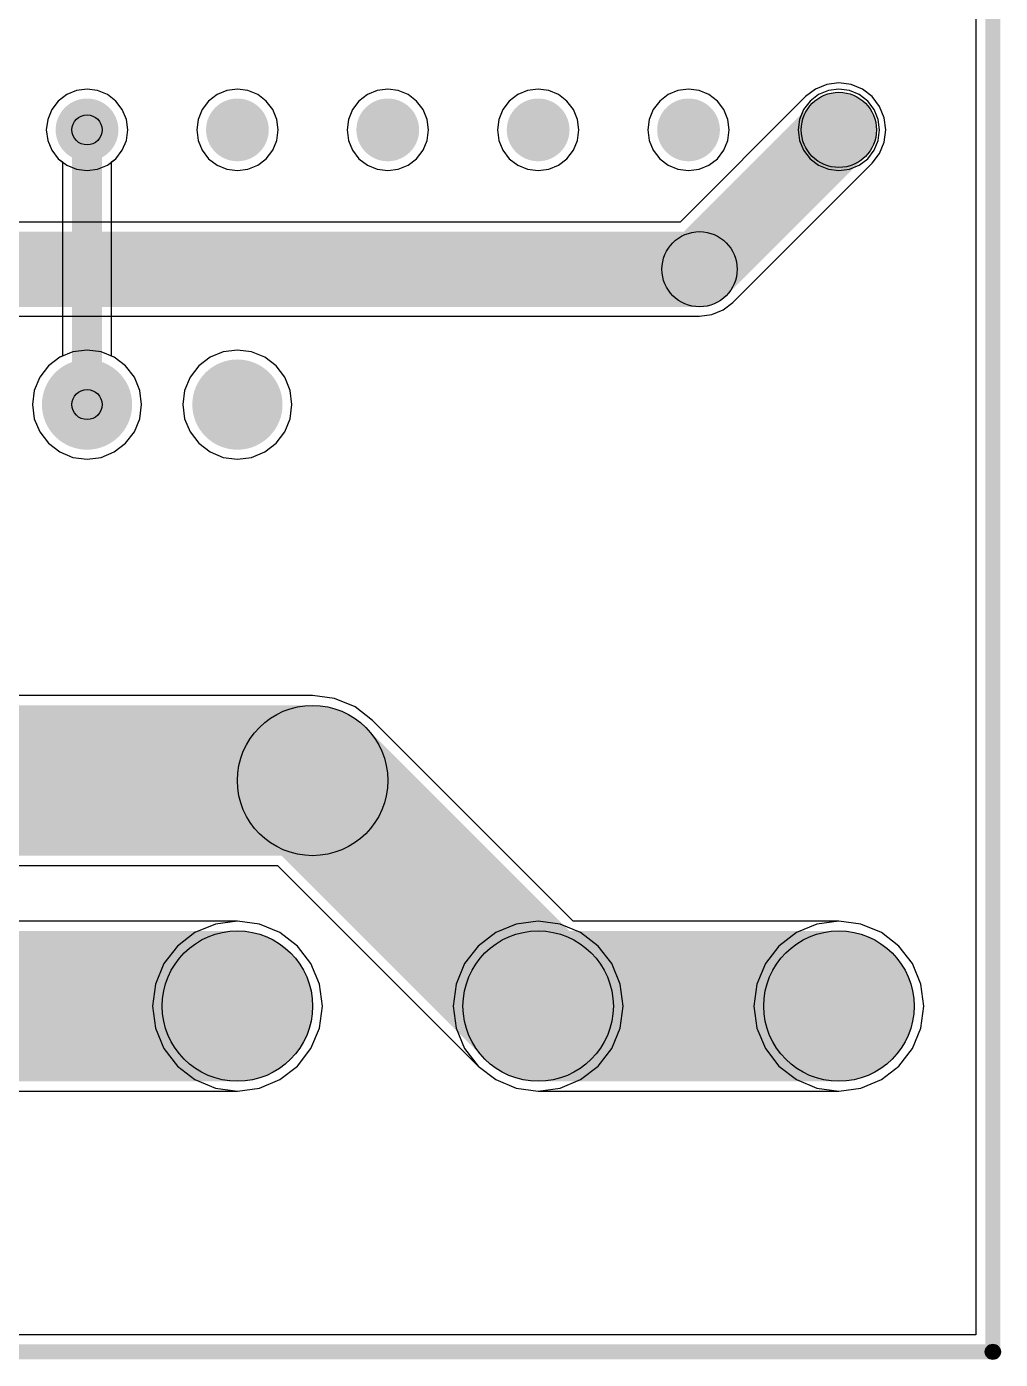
# Model space of a CAD drawing. Header units: millimetres. Extents: x -4.1 to 28.1, y -16.1 to 77.1.
# Drawn here: x 11.68 to 28.13, y -16.13 to 6.38 of the extents above; entities that cross this region are included whole.
import ezdxf

# ---------------------------------------------------------------- set-up
doc = ezdxf.new("R2010")
doc.units = ezdxf.units.MM
for name, color, linetype in [('BottomLayer', 5, 'Continuous'), ('KeepOutLayer', 6, 'Continuous'), ('PadHoleLayer', 156, 'Continuous'), ('TopLayer', 1, 'Continuous')]:
    doc.layers.add(name, color=color, linetype=linetype)

# ---------------------------------------------------------------- blocks, each defined once
blk = doc.blocks.new('T______________KF2EDGR_5_08__4P__1')
at = {"layer": 'BottomLayer'}
blk.add_hatch(color=5, dxfattribs=at).paths.add_polyline_path([(-1.27, 1.27), (1.27, 1.27), (1.27, -1.27), (-1.27, -1.27)])
h = blk.add_hatch(color=5, dxfattribs=at)
edge = h.paths.add_edge_path()
edge.add_arc((5.08, 0), 1.27, 0, 360)
h = blk.add_hatch(color=5, dxfattribs=at)
edge = h.paths.add_edge_path()
edge.add_arc((10.16, 0), 1.27, 0, 360)
h = blk.add_hatch(color=5, dxfattribs=at)
edge = h.paths.add_edge_path()
edge.add_arc((15.24, 0), 1.27, 0, 360)
at = {"layer": 'PadHoleLayer'}
h = blk.add_hatch(color=156, dxfattribs=at)
edge = h.paths.add_edge_path()
edge.add_arc((0, 0), 0.762, 0, 360)
h = blk.add_hatch(color=156, dxfattribs=at)
edge = h.paths.add_edge_path()
edge.add_arc((5.08, 0), 0.762, 0, 360)
h = blk.add_hatch(color=156, dxfattribs=at)
edge = h.paths.add_edge_path()
edge.add_arc((10.16, 0), 0.762, 0, 360)
h = blk.add_hatch(color=156, dxfattribs=at)
edge = h.paths.add_edge_path()
edge.add_arc((15.24, 0), 0.762, 0, 360)
at = {"layer": 'TopLayer'}
blk.add_hatch(color=1, dxfattribs=at).paths.add_polyline_path([(-1.27, 1.27), (1.27, 1.27), (1.27, -1.27), (-1.27, -1.27)])
h = blk.add_hatch(color=1, dxfattribs=at)
edge = h.paths.add_edge_path()
edge.add_arc((5.08, 0), 1.27, 0, 360)
h = blk.add_hatch(color=1, dxfattribs=at)
edge = h.paths.add_edge_path()
edge.add_arc((10.16, 0), 1.27, 0, 360)
h = blk.add_hatch(color=1, dxfattribs=at)
edge = h.paths.add_edge_path()
edge.add_arc((15.24, 0), 1.27, 0, 360)
blk = doc.blocks.new('DIP_18_5')
at = {"layer": 'BottomLayer'}
blk.add_hatch(color=5, dxfattribs=at).paths.add_polyline_path([(-4.78, 10.69), (-3.72, 10.69), (-3.72, 9.63), (-4.78, 9.63)])
h = blk.add_hatch(color=5, dxfattribs=at)
edge = h.paths.add_edge_path()
edge.add_arc((4.25, 10.16), 0.53, 0, 360)
h = blk.add_hatch(color=5, dxfattribs=at)
edge = h.paths.add_edge_path()
edge.add_arc((-4.25, 7.62), 0.53, 0, 360)
h = blk.add_hatch(color=5, dxfattribs=at)
edge = h.paths.add_edge_path()
edge.add_arc((4.25, 7.62), 0.53, 0, 360)
h = blk.add_hatch(color=5, dxfattribs=at)
edge = h.paths.add_edge_path()
edge.add_arc((-4.25, 5.08), 0.53, 0, 360)
h = blk.add_hatch(color=5, dxfattribs=at)
edge = h.paths.add_edge_path()
edge.add_arc((4.25, 5.08), 0.53, 0, 360)
h = blk.add_hatch(color=5, dxfattribs=at)
edge = h.paths.add_edge_path()
edge.add_arc((-4.25, 2.54), 0.53, 0, 360)
h = blk.add_hatch(color=5, dxfattribs=at)
edge = h.paths.add_edge_path()
edge.add_arc((4.25, 2.54), 0.53, 0, 360)
h = blk.add_hatch(color=5, dxfattribs=at)
edge = h.paths.add_edge_path()
edge.add_arc((-4.25, 0), 0.53, 0, 360)
h = blk.add_hatch(color=5, dxfattribs=at)
edge = h.paths.add_edge_path()
edge.add_arc((4.25, 0), 0.53, 0, 360)
h = blk.add_hatch(color=5, dxfattribs=at)
edge = h.paths.add_edge_path()
edge.add_arc((-4.25, -2.54), 0.53, 0, 360)
h = blk.add_hatch(color=5, dxfattribs=at)
edge = h.paths.add_edge_path()
edge.add_arc((4.25, -2.54), 0.53, 0, 360)
h = blk.add_hatch(color=5, dxfattribs=at)
edge = h.paths.add_edge_path()
edge.add_arc((-4.25, -5.08), 0.53, 0, 360)
h = blk.add_hatch(color=5, dxfattribs=at)
edge = h.paths.add_edge_path()
edge.add_arc((4.25, -5.08), 0.53, 0, 360)
h = blk.add_hatch(color=5, dxfattribs=at)
edge = h.paths.add_edge_path()
edge.add_arc((-4.25, -7.62), 0.53, 0, 360)
h = blk.add_hatch(color=5, dxfattribs=at)
edge = h.paths.add_edge_path()
edge.add_arc((4.25, -7.62), 0.53, 0, 360)
h = blk.add_hatch(color=5, dxfattribs=at)
edge = h.paths.add_edge_path()
edge.add_arc((-4.25, -10.16), 0.53, 0, 360)
h = blk.add_hatch(color=5, dxfattribs=at)
edge = h.paths.add_edge_path()
edge.add_arc((4.25, -10.16), 0.53, 0, 360)
at = {"layer": 'PadHoleLayer'}
h = blk.add_hatch(color=156, dxfattribs=at)
edge = h.paths.add_edge_path()
edge.add_arc((-4.25, 10.16), 0.33, 0, 360)
h = blk.add_hatch(color=156, dxfattribs=at)
edge = h.paths.add_edge_path()
edge.add_arc((4.25, 10.16), 0.33, 0, 360)
h = blk.add_hatch(color=156, dxfattribs=at)
edge = h.paths.add_edge_path()
edge.add_arc((-4.25, 7.62), 0.33, 0, 360)
h = blk.add_hatch(color=156, dxfattribs=at)
edge = h.paths.add_edge_path()
edge.add_arc((4.25, 7.62), 0.33, 0, 360)
h = blk.add_hatch(color=156, dxfattribs=at)
edge = h.paths.add_edge_path()
edge.add_arc((-4.25, 5.08), 0.33, 0, 360)
h = blk.add_hatch(color=156, dxfattribs=at)
edge = h.paths.add_edge_path()
edge.add_arc((4.25, 5.08), 0.33, 0, 360)
h = blk.add_hatch(color=156, dxfattribs=at)
edge = h.paths.add_edge_path()
edge.add_arc((-4.25, 2.54), 0.33, 0, 360)
h = blk.add_hatch(color=156, dxfattribs=at)
edge = h.paths.add_edge_path()
edge.add_arc((4.25, 2.54), 0.33, 0, 360)
h = blk.add_hatch(color=156, dxfattribs=at)
edge = h.paths.add_edge_path()
edge.add_arc((-4.25, 0), 0.33, 0, 360)
h = blk.add_hatch(color=156, dxfattribs=at)
edge = h.paths.add_edge_path()
edge.add_arc((4.25, 0), 0.33, 0, 360)
h = blk.add_hatch(color=156, dxfattribs=at)
edge = h.paths.add_edge_path()
edge.add_arc((-4.25, -2.54), 0.33, 0, 360)
h = blk.add_hatch(color=156, dxfattribs=at)
edge = h.paths.add_edge_path()
edge.add_arc((4.25, -2.54), 0.33, 0, 360)
h = blk.add_hatch(color=156, dxfattribs=at)
edge = h.paths.add_edge_path()
edge.add_arc((-4.25, -5.08), 0.33, 0, 360)
h = blk.add_hatch(color=156, dxfattribs=at)
edge = h.paths.add_edge_path()
edge.add_arc((4.25, -5.08), 0.33, 0, 360)
h = blk.add_hatch(color=156, dxfattribs=at)
edge = h.paths.add_edge_path()
edge.add_arc((-4.25, -7.62), 0.33, 0, 360)
h = blk.add_hatch(color=156, dxfattribs=at)
edge = h.paths.add_edge_path()
edge.add_arc((4.25, -7.62), 0.33, 0, 360)
h = blk.add_hatch(color=156, dxfattribs=at)
edge = h.paths.add_edge_path()
edge.add_arc((-4.25, -10.16), 0.33, 0, 360)
h = blk.add_hatch(color=156, dxfattribs=at)
edge = h.paths.add_edge_path()
edge.add_arc((4.25, -10.16), 0.33, 0, 360)
at = {"layer": 'TopLayer'}
blk.add_hatch(color=1, dxfattribs=at).paths.add_polyline_path([(-4.78, 10.69), (-3.72, 10.69), (-3.72, 9.63), (-4.78, 9.63)])
h = blk.add_hatch(color=1, dxfattribs=at)
edge = h.paths.add_edge_path()
edge.add_arc((4.25, 10.16), 0.53, 0, 360)
h = blk.add_hatch(color=1, dxfattribs=at)
edge = h.paths.add_edge_path()
edge.add_arc((-4.25, 7.62), 0.53, 0, 360)
h = blk.add_hatch(color=1, dxfattribs=at)
edge = h.paths.add_edge_path()
edge.add_arc((4.25, 7.62), 0.53, 0, 360)
h = blk.add_hatch(color=1, dxfattribs=at)
edge = h.paths.add_edge_path()
edge.add_arc((-4.25, 5.08), 0.53, 0, 360)
h = blk.add_hatch(color=1, dxfattribs=at)
edge = h.paths.add_edge_path()
edge.add_arc((4.25, 5.08), 0.53, 0, 360)
h = blk.add_hatch(color=1, dxfattribs=at)
edge = h.paths.add_edge_path()
edge.add_arc((-4.25, 2.54), 0.53, 0, 360)
h = blk.add_hatch(color=1, dxfattribs=at)
edge = h.paths.add_edge_path()
edge.add_arc((4.25, 2.54), 0.53, 0, 360)
h = blk.add_hatch(color=1, dxfattribs=at)
edge = h.paths.add_edge_path()
edge.add_arc((-4.25, 0), 0.53, 0, 360)
h = blk.add_hatch(color=1, dxfattribs=at)
edge = h.paths.add_edge_path()
edge.add_arc((4.25, 0), 0.53, 0, 360)
h = blk.add_hatch(color=1, dxfattribs=at)
edge = h.paths.add_edge_path()
edge.add_arc((-4.25, -2.54), 0.53, 0, 360)
h = blk.add_hatch(color=1, dxfattribs=at)
edge = h.paths.add_edge_path()
edge.add_arc((4.25, -2.54), 0.53, 0, 360)
h = blk.add_hatch(color=1, dxfattribs=at)
edge = h.paths.add_edge_path()
edge.add_arc((-4.25, -5.08), 0.53, 0, 360)
h = blk.add_hatch(color=1, dxfattribs=at)
edge = h.paths.add_edge_path()
edge.add_arc((4.25, -5.08), 0.53, 0, 360)
h = blk.add_hatch(color=1, dxfattribs=at)
edge = h.paths.add_edge_path()
edge.add_arc((-4.25, -7.62), 0.53, 0, 360)
h = blk.add_hatch(color=1, dxfattribs=at)
edge = h.paths.add_edge_path()
edge.add_arc((4.25, -7.62), 0.53, 0, 360)
h = blk.add_hatch(color=1, dxfattribs=at)
edge = h.paths.add_edge_path()
edge.add_arc((-4.25, -10.16), 0.53, 0, 360)
h = blk.add_hatch(color=1, dxfattribs=at)
edge = h.paths.add_edge_path()
edge.add_arc((4.25, -10.16), 0.53, 0, 360)
blk = doc.blocks.new('XR390_M______7')
at = {"layer": 'BottomLayer'}
h = blk.add_hatch(color=5, dxfattribs=at)
edge = h.paths.add_edge_path()
edge.add_arc((-15.24, 0), 0.762, 0, 360)
h = blk.add_hatch(color=5, dxfattribs=at)
edge = h.paths.add_edge_path()
edge.add_arc((-12.7, 0), 0.762, 0, 360)
h = blk.add_hatch(color=5, dxfattribs=at)
edge = h.paths.add_edge_path()
edge.add_arc((-10.16, 0), 0.762, 0, 360)
h = blk.add_hatch(color=5, dxfattribs=at)
edge = h.paths.add_edge_path()
edge.add_arc((-7.62, 0), 0.762, 0, 360)
h = blk.add_hatch(color=5, dxfattribs=at)
edge = h.paths.add_edge_path()
edge.add_arc((-5.08, 0), 0.762, 0, 360)
h = blk.add_hatch(color=5, dxfattribs=at)
edge = h.paths.add_edge_path()
edge.add_arc((-2.54, 0), 0.762, 0, 360)
blk.add_hatch(color=5, dxfattribs=at).paths.add_polyline_path([(0.762, -0.762), (-0.762, -0.762), (-0.762, 0.762), (0.762, 0.762)])
at = {"layer": 'PadHoleLayer'}
h = blk.add_hatch(color=156, dxfattribs=at)
edge = h.paths.add_edge_path()
edge.add_arc((-15.24, 0), 0.508, 0, 360)
h = blk.add_hatch(color=156, dxfattribs=at)
edge = h.paths.add_edge_path()
edge.add_arc((-12.7, 0), 0.508, 0, 360)
h = blk.add_hatch(color=156, dxfattribs=at)
edge = h.paths.add_edge_path()
edge.add_arc((-10.16, 0), 0.508, 0, 360)
h = blk.add_hatch(color=156, dxfattribs=at)
edge = h.paths.add_edge_path()
edge.add_arc((-7.62, 0), 0.508, 0, 360)
h = blk.add_hatch(color=156, dxfattribs=at)
edge = h.paths.add_edge_path()
edge.add_arc((-5.08, 0), 0.508, 0, 360)
h = blk.add_hatch(color=156, dxfattribs=at)
edge = h.paths.add_edge_path()
edge.add_arc((-2.54, 0), 0.508, 0, 360)
h = blk.add_hatch(color=156, dxfattribs=at)
edge = h.paths.add_edge_path()
edge.add_arc((0, 0), 0.508, 0, 360)
at = {"layer": 'TopLayer'}
h = blk.add_hatch(color=1, dxfattribs=at)
edge = h.paths.add_edge_path()
edge.add_arc((-15.24, 0), 0.762, 0, 360)
h = blk.add_hatch(color=1, dxfattribs=at)
edge = h.paths.add_edge_path()
edge.add_arc((-12.7, 0), 0.762, 0, 360)
h = blk.add_hatch(color=1, dxfattribs=at)
edge = h.paths.add_edge_path()
edge.add_arc((-10.16, 0), 0.762, 0, 360)
h = blk.add_hatch(color=1, dxfattribs=at)
edge = h.paths.add_edge_path()
edge.add_arc((-7.62, 0), 0.762, 0, 360)
h = blk.add_hatch(color=1, dxfattribs=at)
edge = h.paths.add_edge_path()
edge.add_arc((-5.08, 0), 0.762, 0, 360)
h = blk.add_hatch(color=1, dxfattribs=at)
edge = h.paths.add_edge_path()
edge.add_arc((-2.54, 0), 0.762, 0, 360)
blk.add_hatch(color=1, dxfattribs=at).paths.add_polyline_path([(0.762, -0.762), (-0.762, -0.762), (-0.762, 0.762), (0.762, 0.762)])

msp = doc.modelspace()

# ---------------------------------------------------------------- hatches: boundary and pattern name
at = {"layer": 'BottomLayer'}
h = msp.add_hatch(color=5, dxfattribs=at)
edge = h.paths.add_edge_path()
edge.add_arc((25.4, 4.64), 0.635, 0, 360)
for points in [[(23.495, 1.837), (22.597, 2.735), (24.951, 5.089), (25.849, 4.191)], [(2.286, 1.651), (2.286, 2.921), (23.046, 2.921), (23.046, 1.651)], [(7.62, -7.62), (7.62, -5.08), (16.51, -5.08), (16.51, -7.62)], [(15.612, -7.248), (17.408, -5.452), (21.218, -9.262), (19.422, -11.058)], [(10.16, -11.43), (10.16, -8.89), (15.24, -8.89), (15.24, -11.43)], [(20.32, -11.43), (20.32, -8.89), (25.4, -8.89), (25.4, -11.43)]]:
    msp.add_hatch(color=5, dxfattribs=at).paths.add_polyline_path(points)
h = msp.add_hatch(color=5, dxfattribs=at)
edge = h.paths.add_edge_path()
edge.add_arc((23.046, 2.286), 0.635, 0, 360)
h = msp.add_hatch(color=5, dxfattribs=at)
edge = h.paths.add_edge_path()
edge.add_arc((23.046, 2.286), 0.635, 0, 360)
h = msp.add_hatch(color=5, dxfattribs=at)
edge = h.paths.add_edge_path()
edge.add_arc((16.51, -6.35), 1.27, 0, 360)
h = msp.add_hatch(color=5, dxfattribs=at)
edge = h.paths.add_edge_path()
edge.add_arc((16.51, -6.35), 1.27, 0, 360)
h = msp.add_hatch(color=5, dxfattribs=at)
edge = h.paths.add_edge_path()
edge.add_arc((15.24, -10.16), 1.27, 0, 360)
h = msp.add_hatch(color=5, dxfattribs=at)
edge = h.paths.add_edge_path()
edge.add_arc((20.32, -10.16), 1.27, 0, 360)
h = msp.add_hatch(color=5, dxfattribs=at)
edge = h.paths.add_edge_path()
edge.add_arc((20.32, -10.16), 1.27, 0, 360)
h = msp.add_hatch(color=5, dxfattribs=at)
edge = h.paths.add_edge_path()
edge.add_arc((25.4, -10.16), 1.27, 0, 360)
at = {"layer": 'KeepOutLayer'}
for points in [[(28.127, -16), (27.873, -16), (27.873, 44), (28.127, 44)], [(-4, -16.127), (-4, -15.873), (28, -15.873), (28, -16.127)]]:
    msp.add_hatch(color=6, dxfattribs=at).paths.add_polyline_path(points)
h = msp.add_hatch(color=6, dxfattribs=at)
edge = h.paths.add_edge_path()
edge.add_arc((28, -16), 0.127, 0, 360)
h = msp.add_hatch(color=6, dxfattribs=at)
edge = h.paths.add_edge_path()
edge.add_arc((28, -16), 0.127, 0, 360)
at = {"layer": 'TopLayer'}
h = msp.add_hatch(color=1, dxfattribs=at)
edge = h.paths.add_edge_path()
edge.add_arc((12.7, 4.64), 0.254, 0, 360)
msp.add_hatch(color=1, dxfattribs=at).paths.add_polyline_path([(12.954, 0), (12.446, 0), (12.446, 4.64), (12.954, 4.64)])
h = msp.add_hatch(color=1, dxfattribs=at)
edge = h.paths.add_edge_path()
edge.add_arc((12.7, 0), 0.254, 0, 360)

# ---------------------------------------------------------------- linework, layer by layer
at = {"layer": 'BottomLayer'}
for p, q in [((27.715, 44), (27.715, -15.715)), ((25.194, 5.407), (25.003, 5.328)), ((25.4, 5.434), (25.194, 5.407)), ((25.606, 5.407), (25.4, 5.434)), ((25.797, 5.328), (25.606, 5.407)), ((12.356, 5.236), (12.213, 5.127)), ((12.522, 5.305), (12.356, 5.236)), ((12.7, 5.328), (12.522, 5.305)), ((12.878, 5.305), (12.7, 5.328)), ((13.044, 5.236), (12.878, 5.305)), ((13.187, 5.127), (13.044, 5.236)), ((14.896, 5.236), (14.753, 5.127)), ((15.062, 5.305), (14.896, 5.236)), ((15.24, 5.328), (15.062, 5.305)), ((15.418, 5.305), (15.24, 5.328)), ((15.584, 5.236), (15.418, 5.305)), ((15.727, 5.127), (15.584, 5.236)), ((17.436, 5.236), (17.293, 5.127)), ((17.602, 5.305), (17.436, 5.236)), ((17.78, 5.328), (17.602, 5.305)), ((17.958, 5.305), (17.78, 5.328)), ((18.124, 5.236), (17.958, 5.305)), ((18.267, 5.127), (18.124, 5.236)), ((19.976, 5.236), (19.833, 5.127)), ((20.142, 5.305), (19.976, 5.236)), ((20.32, 5.328), (20.142, 5.305)), ((20.498, 5.305), (20.32, 5.328)), ((20.664, 5.236), (20.498, 5.305)), ((20.807, 5.127), (20.664, 5.236)), ((22.516, 5.236), (22.373, 5.127)), ((22.682, 5.305), (22.516, 5.236)), ((22.86, 5.328), (22.682, 5.305)), ((24.838, 5.202), (22.717, 3.08)), ((23.038, 5.305), (22.86, 5.328)), ((23.204, 5.236), (23.038, 5.305)), ((23.347, 5.127), (23.204, 5.236)), ((25.003, 5.328), (24.838, 5.202)), ((25.962, 5.202), (25.797, 5.328)), ((26.088, 5.037), (25.962, 5.202)), ((12.104, 4.984), (12.035, 4.818)), ((12.213, 5.127), (12.104, 4.984)), ((13.296, 4.984), (13.187, 5.127)), ((13.365, 4.818), (13.296, 4.984)), ((14.644, 4.984), (14.575, 4.818)), ((14.753, 5.127), (14.644, 4.984)), ((15.836, 4.984), (15.727, 5.127)), ((15.905, 4.818), (15.836, 4.984)), ((17.184, 4.984), (17.115, 4.818)), ((17.293, 5.127), (17.184, 4.984)), ((18.376, 4.984), (18.267, 5.127)), ((18.445, 4.818), (18.376, 4.984)), ((19.724, 4.984), (19.655, 4.818)), ((19.833, 5.127), (19.724, 4.984)), ((20.916, 4.984), (20.807, 5.127)), ((20.985, 4.818), (20.916, 4.984)), ((22.264, 4.984), (22.195, 4.818)), ((22.373, 5.127), (22.264, 4.984)), ((23.456, 4.984), (23.347, 5.127)), ((23.525, 4.818), (23.456, 4.984)), ((26.167, 4.846), (26.088, 5.037)), ((12.035, 4.818), (12.012, 4.64)), ((13.388, 4.64), (13.365, 4.818)), ((14.575, 4.818), (14.552, 4.64)), ((15.928, 4.64), (15.905, 4.818)), ((17.115, 4.818), (17.092, 4.64)), ((18.468, 4.64), (18.445, 4.818)), ((19.655, 4.818), (19.632, 4.64)), ((21.008, 4.64), (20.985, 4.818)), ((22.195, 4.818), (22.172, 4.64)), ((23.548, 4.64), (23.525, 4.818)), ((26.194, 4.64), (26.167, 4.846)), ((12.012, 4.64), (12.035, 4.462)), ((13.365, 4.462), (13.388, 4.64)), ((14.552, 4.64), (14.575, 4.462)), ((15.905, 4.462), (15.928, 4.64)), ((17.092, 4.64), (17.115, 4.462)), ((18.445, 4.462), (18.468, 4.64)), ((19.632, 4.64), (19.655, 4.462)), ((20.985, 4.462), (21.008, 4.64)), ((22.172, 4.64), (22.195, 4.462)), ((23.525, 4.462), (23.548, 4.64)), ((26.167, 4.434), (26.194, 4.64)), ((12.035, 4.462), (12.104, 4.296)), ((12.104, 4.296), (12.213, 4.153)), ((13.187, 4.153), (13.296, 4.296)), ((13.296, 4.296), (13.365, 4.462)), ((14.575, 4.462), (14.644, 4.296)), ((14.644, 4.296), (14.753, 4.153)), ((15.727, 4.153), (15.836, 4.296)), ((15.836, 4.296), (15.905, 4.462)), ((17.115, 4.462), (17.184, 4.296)), ((17.184, 4.296), (17.293, 4.153)), ((18.267, 4.153), (18.376, 4.296)), ((18.376, 4.296), (18.445, 4.462)), ((19.655, 4.462), (19.724, 4.296)), ((19.724, 4.296), (19.833, 4.153)), ((20.807, 4.153), (20.916, 4.296)), ((20.916, 4.296), (20.985, 4.462)), ((22.195, 4.462), (22.264, 4.296)), ((22.264, 4.296), (22.373, 4.153)), ((23.347, 4.153), (23.456, 4.296)), ((23.456, 4.296), (23.525, 4.462)), ((26.088, 4.243), (26.167, 4.434)), ((12.213, 4.153), (12.356, 4.044)), ((13.044, 4.044), (13.187, 4.153)), ((14.753, 4.153), (14.896, 4.044)), ((15.584, 4.044), (15.727, 4.153)), ((17.293, 4.153), (17.436, 4.044)), ((18.124, 4.044), (18.267, 4.153)), ((19.833, 4.153), (19.976, 4.044)), ((20.664, 4.044), (20.807, 4.153)), ((22.373, 4.153), (22.516, 4.044)), ((23.204, 4.044), (23.347, 4.153)), ((23.608, 1.724), (25.962, 4.078)), ((25.962, 4.078), (26.088, 4.243)), ((12.356, 4.044), (12.522, 3.975)), ((12.522, 3.975), (12.7, 3.952)), ((12.7, 3.952), (12.878, 3.975)), ((12.878, 3.975), (13.044, 4.044)), ((14.896, 4.044), (15.062, 3.975)), ((15.062, 3.975), (15.24, 3.952)), ((15.24, 3.952), (15.418, 3.975)), ((15.418, 3.975), (15.584, 4.044)), ((17.436, 4.044), (17.602, 3.975)), ((17.602, 3.975), (17.78, 3.952)), ((17.78, 3.952), (17.958, 3.975)), ((17.958, 3.975), (18.124, 4.044)), ((19.976, 4.044), (20.142, 3.975)), ((20.142, 3.975), (20.32, 3.952)), ((20.32, 3.952), (20.498, 3.975)), ((20.498, 3.975), (20.664, 4.044)), ((22.516, 4.044), (22.682, 3.975)), ((22.682, 3.975), (22.86, 3.952)), ((22.86, 3.952), (23.038, 3.975)), ((23.038, 3.975), (23.204, 4.044)), ((22.717, 3.08), (3.08, 3.08)), ((23.252, 1.519), (23.443, 1.598)), ((23.443, 1.598), (23.608, 1.724)), ((2.615, 1.492), (23.046, 1.492)), ((23.046, 1.492), (23.252, 1.519)), ((23.046, 1.492), (23.046, 1.492)), ((12.7, 0.922), (12.461, 0.891)), ((12.939, 0.891), (12.7, 0.922)), ((15.24, 0.922), (15.001, 0.891)), ((15.479, 0.891), (15.24, 0.922)), ((12.239, 0.799), (12.048, 0.652)), ((12.461, 0.891), (12.239, 0.799)), ((13.161, 0.799), (12.939, 0.891)), ((13.352, 0.652), (13.161, 0.799)), ((14.779, 0.799), (14.588, 0.652)), ((15.001, 0.891), (14.779, 0.799)), ((15.701, 0.799), (15.479, 0.891)), ((15.892, 0.652), (15.701, 0.799)), ((11.901, 0.461), (11.809, 0.239)), ((12.048, 0.652), (11.901, 0.461)), ((13.499, 0.461), (13.352, 0.652)), ((13.591, 0.239), (13.499, 0.461)), ((14.441, 0.461), (14.349, 0.239)), ((14.588, 0.652), (14.441, 0.461)), ((16.039, 0.461), (15.892, 0.652)), ((16.131, 0.239), (16.039, 0.461)), ((11.809, 0.239), (11.778, 0)), ((13.622, 0), (13.591, 0.239)), ((14.349, 0.239), (14.318, 0)), ((16.162, 0), (16.131, 0.239)), ((11.778, 0), (11.809, -0.239)), ((13.591, -0.239), (13.622, 0)), ((14.318, 0), (14.349, -0.239)), ((16.131, -0.239), (16.162, 0)), ((11.809, -0.239), (11.901, -0.461)), ((13.499, -0.461), (13.591, -0.239)), ((14.349, -0.239), (14.441, -0.461)), ((16.039, -0.461), (16.131, -0.239)), ((11.901, -0.461), (12.048, -0.652)), ((12.048, -0.652), (12.239, -0.799)), ((13.161, -0.799), (13.352, -0.652)), ((13.352, -0.652), (13.499, -0.461)), ((14.441, -0.461), (14.588, -0.652)), ((14.588, -0.652), (14.779, -0.799)), ((15.701, -0.799), (15.892, -0.652)), ((15.892, -0.652), (16.039, -0.461)), ((12.239, -0.799), (12.461, -0.891)), ((12.461, -0.891), (12.7, -0.922)), ((12.7, -0.922), (12.939, -0.891)), ((12.939, -0.891), (13.161, -0.799)), ((14.779, -0.799), (15.001, -0.891)), ((15.001, -0.891), (15.24, -0.922)), ((15.24, -0.922), (15.479, -0.891)), ((15.479, -0.891), (15.701, -0.799)), ((16.51, -4.915), (7.62, -4.915)), ((16.881, -4.964), (16.51, -4.915)), ((16.51, -4.915), (16.51, -4.915)), ((17.227, -5.108), (16.881, -4.964)), ((17.524, -5.336), (17.227, -5.108)), ((20.914, -8.725), (17.524, -5.336)), ((8.214, -7.785), (15.916, -7.785)), ((15.916, -7.785), (19.306, -11.174)), ((15.24, -8.725), (10.16, -8.725)), ((15.611, -8.774), (15.24, -8.725)), ((15.957, -8.918), (15.611, -8.774)), ((25.4, -8.725), (20.914, -8.725)), ((25.771, -8.774), (25.4, -8.725)), ((26.117, -8.918), (25.771, -8.774)), ((16.254, -9.146), (15.957, -8.918)), ((26.414, -9.146), (26.117, -8.918)), ((16.482, -9.443), (16.254, -9.146)), ((26.642, -9.443), (26.414, -9.146)), ((16.626, -9.789), (16.482, -9.443)), ((26.786, -9.789), (26.642, -9.443)), ((16.675, -10.16), (16.626, -9.789)), ((26.835, -10.16), (26.786, -9.789)), ((16.626, -10.531), (16.675, -10.16)), ((26.786, -10.531), (26.835, -10.16)), ((16.482, -10.877), (16.626, -10.531)), ((26.642, -10.877), (26.786, -10.531)), ((16.254, -11.174), (16.482, -10.877)), ((26.414, -11.174), (26.642, -10.877)), ((15.957, -11.402), (16.254, -11.174)), ((19.306, -11.174), (19.306, -11.174)), ((19.306, -11.174), (19.603, -11.402)), ((26.117, -11.402), (26.414, -11.174)), ((15.611, -11.546), (15.957, -11.402)), ((19.603, -11.402), (19.949, -11.546)), ((25.771, -11.546), (26.117, -11.402)), ((10.754, -11.595), (15.24, -11.595)), ((15.24, -11.595), (15.611, -11.546)), ((19.949, -11.546), (20.32, -11.595)), ((20.32, -11.595), (25.4, -11.595)), ((25.4, -11.595), (25.771, -11.546)), ((27.715, -15.715), (-3.715, -15.715))]:
    msp.add_line(p, q, dxfattribs=at)
for centre, radius in [((25.4, 4.64), 0.635), ((23.046, 2.286), 0.635), ((23.046, 2.286), 0.635), ((16.51, -6.35), 1.27), ((16.51, -6.35), 1.27), ((15.24, -10.16), 1.27), ((20.32, -10.16), 1.27), ((20.32, -10.16), 1.27), ((25.4, -10.16), 1.27)]:
    msp.add_circle(centre, radius, dxfattribs=at)
at = {"layer": 'KeepOutLayer'}
msp.add_circle((28, -16), 0.127, dxfattribs=at)
msp.add_circle((28, -16), 0.127, dxfattribs=at)
at = {"layer": 'TopLayer'}
for p, q in [((27.715, 44), (27.715, -15.715)), ((12.356, 5.236), (12.213, 5.127)), ((12.522, 5.305), (12.356, 5.236)), ((12.7, 5.328), (12.522, 5.305)), ((12.878, 5.305), (12.7, 5.328)), ((13.044, 5.236), (12.878, 5.305)), ((13.187, 5.127), (13.044, 5.236)), ((14.896, 5.236), (14.753, 5.127)), ((15.062, 5.305), (14.896, 5.236)), ((15.24, 5.328), (15.062, 5.305)), ((15.418, 5.305), (15.24, 5.328)), ((15.584, 5.236), (15.418, 5.305)), ((15.727, 5.127), (15.584, 5.236)), ((17.436, 5.236), (17.293, 5.127)), ((17.602, 5.305), (17.436, 5.236)), ((17.78, 5.328), (17.602, 5.305)), ((17.958, 5.305), (17.78, 5.328)), ((18.124, 5.236), (17.958, 5.305)), ((18.267, 5.127), (18.124, 5.236)), ((19.976, 5.236), (19.833, 5.127)), ((20.142, 5.305), (19.976, 5.236)), ((20.32, 5.328), (20.142, 5.305)), ((20.498, 5.305), (20.32, 5.328)), ((20.664, 5.236), (20.498, 5.305)), ((20.807, 5.127), (20.664, 5.236)), ((22.516, 5.236), (22.373, 5.127)), ((22.682, 5.305), (22.516, 5.236)), ((22.86, 5.328), (22.682, 5.305)), ((23.038, 5.305), (22.86, 5.328)), ((23.204, 5.236), (23.038, 5.305)), ((23.347, 5.127), (23.204, 5.236)), ((25.056, 5.236), (24.913, 5.127)), ((25.222, 5.305), (25.056, 5.236)), ((25.4, 5.328), (25.222, 5.305)), ((25.578, 5.305), (25.4, 5.328)), ((25.744, 5.236), (25.578, 5.305)), ((25.887, 5.127), (25.744, 5.236)), ((12.104, 4.984), (12.035, 4.818)), ((12.213, 5.127), (12.104, 4.984)), ((13.296, 4.984), (13.187, 5.127)), ((13.365, 4.818), (13.296, 4.984)), ((14.644, 4.984), (14.575, 4.818)), ((14.753, 5.127), (14.644, 4.984)), ((15.836, 4.984), (15.727, 5.127)), ((15.905, 4.818), (15.836, 4.984)), ((17.184, 4.984), (17.115, 4.818)), ((17.293, 5.127), (17.184, 4.984)), ((18.376, 4.984), (18.267, 5.127)), ((18.445, 4.818), (18.376, 4.984)), ((19.724, 4.984), (19.655, 4.818)), ((19.833, 5.127), (19.724, 4.984)), ((20.916, 4.984), (20.807, 5.127)), ((20.985, 4.818), (20.916, 4.984)), ((22.264, 4.984), (22.195, 4.818)), ((22.373, 5.127), (22.264, 4.984)), ((23.456, 4.984), (23.347, 5.127)), ((23.525, 4.818), (23.456, 4.984)), ((24.804, 4.984), (24.735, 4.818)), ((24.913, 5.127), (24.804, 4.984)), ((25.996, 4.984), (25.887, 5.127)), ((26.065, 4.818), (25.996, 4.984)), ((12.035, 4.818), (12.012, 4.64)), ((13.388, 4.64), (13.365, 4.818)), ((14.575, 4.818), (14.552, 4.64)), ((15.928, 4.64), (15.905, 4.818)), ((17.115, 4.818), (17.092, 4.64)), ((18.468, 4.64), (18.445, 4.818)), ((19.655, 4.818), (19.632, 4.64)), ((21.008, 4.64), (20.985, 4.818)), ((22.195, 4.818), (22.172, 4.64)), ((23.548, 4.64), (23.525, 4.818)), ((24.735, 4.818), (24.712, 4.64)), ((26.088, 4.64), (26.065, 4.818)), ((12.012, 4.64), (12.035, 4.462)), ((13.365, 4.462), (13.388, 4.64)), ((14.552, 4.64), (14.575, 4.462)), ((15.905, 4.462), (15.928, 4.64)), ((17.092, 4.64), (17.115, 4.462)), ((18.445, 4.462), (18.468, 4.64)), ((19.632, 4.64), (19.655, 4.462)), ((20.985, 4.462), (21.008, 4.64)), ((22.172, 4.64), (22.195, 4.462)), ((23.525, 4.462), (23.548, 4.64)), ((24.712, 4.64), (24.735, 4.462)), ((26.065, 4.462), (26.088, 4.64)), ((12.035, 4.462), (12.104, 4.296)), ((12.104, 4.296), (12.213, 4.153)), ((13.187, 4.153), (13.296, 4.296)), ((13.296, 4.296), (13.365, 4.462)), ((14.575, 4.462), (14.644, 4.296)), ((14.644, 4.296), (14.753, 4.153)), ((15.727, 4.153), (15.836, 4.296)), ((15.836, 4.296), (15.905, 4.462)), ((17.115, 4.462), (17.184, 4.296)), ((17.184, 4.296), (17.293, 4.153)), ((18.267, 4.153), (18.376, 4.296)), ((18.376, 4.296), (18.445, 4.462)), ((19.655, 4.462), (19.724, 4.296)), ((19.724, 4.296), (19.833, 4.153)), ((20.807, 4.153), (20.916, 4.296)), ((20.916, 4.296), (20.985, 4.462)), ((22.195, 4.462), (22.264, 4.296)), ((22.264, 4.296), (22.373, 4.153)), ((23.347, 4.153), (23.456, 4.296)), ((23.456, 4.296), (23.525, 4.462)), ((24.735, 4.462), (24.804, 4.296)), ((24.804, 4.296), (24.913, 4.153)), ((25.887, 4.153), (25.996, 4.296)), ((25.996, 4.296), (26.065, 4.462)), ((12.213, 4.153), (12.286, 4.098)), ((12.286, 4.098), (12.286, 0.818)), ((13.114, 4.098), (13.187, 4.153)), ((13.114, 0.818), (13.114, 4.098)), ((14.753, 4.153), (14.896, 4.044)), ((15.584, 4.044), (15.727, 4.153)), ((17.293, 4.153), (17.436, 4.044)), ((18.124, 4.044), (18.267, 4.153)), ((19.833, 4.153), (19.976, 4.044)), ((20.664, 4.044), (20.807, 4.153)), ((22.373, 4.153), (22.516, 4.044)), ((23.204, 4.044), (23.347, 4.153)), ((24.913, 4.153), (25.056, 4.044)), ((25.744, 4.044), (25.887, 4.153)), ((14.896, 4.044), (15.062, 3.975)), ((15.062, 3.975), (15.24, 3.952)), ((15.24, 3.952), (15.418, 3.975)), ((15.418, 3.975), (15.584, 4.044)), ((17.436, 4.044), (17.602, 3.975)), ((17.602, 3.975), (17.78, 3.952)), ((17.78, 3.952), (17.958, 3.975)), ((17.958, 3.975), (18.124, 4.044)), ((19.976, 4.044), (20.142, 3.975)), ((20.142, 3.975), (20.32, 3.952)), ((20.32, 3.952), (20.498, 3.975)), ((20.498, 3.975), (20.664, 4.044)), ((22.516, 4.044), (22.682, 3.975)), ((22.682, 3.975), (22.86, 3.952)), ((22.86, 3.952), (23.038, 3.975)), ((23.038, 3.975), (23.204, 4.044)), ((25.056, 4.044), (25.222, 3.975)), ((25.222, 3.975), (25.4, 3.952)), ((25.4, 3.952), (25.578, 3.975)), ((25.578, 3.975), (25.744, 4.044)), ((15.24, 0.922), (15.001, 0.891)), ((15.479, 0.891), (15.24, 0.922)), ((12.239, 0.799), (12.048, 0.652)), ((12.286, 0.818), (12.239, 0.799)), ((13.161, 0.799), (13.114, 0.818)), ((13.352, 0.652), (13.161, 0.799)), ((14.779, 0.799), (14.588, 0.652)), ((15.001, 0.891), (14.779, 0.799)), ((15.701, 0.799), (15.479, 0.891)), ((15.892, 0.652), (15.701, 0.799)), ((11.901, 0.461), (11.809, 0.239)), ((12.048, 0.652), (11.901, 0.461)), ((13.499, 0.461), (13.352, 0.652)), ((13.591, 0.239), (13.499, 0.461)), ((14.441, 0.461), (14.349, 0.239)), ((14.588, 0.652), (14.441, 0.461)), ((16.039, 0.461), (15.892, 0.652)), ((16.131, 0.239), (16.039, 0.461)), ((11.809, 0.239), (11.778, 0)), ((13.622, 0), (13.591, 0.239)), ((14.349, 0.239), (14.318, 0)), ((16.162, 0), (16.131, 0.239)), ((11.778, 0), (11.809, -0.239)), ((13.591, -0.239), (13.622, 0)), ((14.318, 0), (14.349, -0.239)), ((16.131, -0.239), (16.162, 0)), ((11.809, -0.239), (11.901, -0.461)), ((13.499, -0.461), (13.591, -0.239)), ((14.349, -0.239), (14.441, -0.461)), ((16.039, -0.461), (16.131, -0.239)), ((11.901, -0.461), (12.048, -0.652)), ((12.048, -0.652), (12.239, -0.799)), ((13.161, -0.799), (13.352, -0.652)), ((13.352, -0.652), (13.499, -0.461)), ((14.441, -0.461), (14.588, -0.652)), ((14.588, -0.652), (14.779, -0.799)), ((15.701, -0.799), (15.892, -0.652)), ((15.892, -0.652), (16.039, -0.461)), ((12.239, -0.799), (12.461, -0.891)), ((12.461, -0.891), (12.7, -0.922)), ((12.7, -0.922), (12.939, -0.891)), ((12.939, -0.891), (13.161, -0.799)), ((14.779, -0.799), (15.001, -0.891)), ((15.001, -0.891), (15.24, -0.922)), ((15.24, -0.922), (15.479, -0.891)), ((15.479, -0.891), (15.701, -0.799)), ((14.869, -8.774), (14.523, -8.918)), ((15.24, -8.725), (14.869, -8.774)), ((15.611, -8.774), (15.24, -8.725)), ((15.957, -8.918), (15.611, -8.774)), ((19.949, -8.774), (19.603, -8.918)), ((20.32, -8.725), (19.949, -8.774)), ((20.691, -8.774), (20.32, -8.725)), ((21.037, -8.918), (20.691, -8.774)), ((25.029, -8.774), (24.683, -8.918)), ((25.4, -8.725), (25.029, -8.774)), ((25.771, -8.774), (25.4, -8.725)), ((26.117, -8.918), (25.771, -8.774)), ((14.523, -8.918), (14.226, -9.146)), ((16.254, -9.146), (15.957, -8.918)), ((19.603, -8.918), (19.306, -9.146)), ((21.334, -9.146), (21.037, -8.918)), ((24.683, -8.918), (24.386, -9.146)), ((26.414, -9.146), (26.117, -8.918)), ((14.226, -9.146), (13.998, -9.443)), ((16.482, -9.443), (16.254, -9.146)), ((19.306, -9.146), (19.078, -9.443)), ((21.562, -9.443), (21.334, -9.146)), ((24.386, -9.146), (24.158, -9.443)), ((26.642, -9.443), (26.414, -9.146)), ((13.998, -9.443), (13.854, -9.789)), ((16.626, -9.789), (16.482, -9.443)), ((19.078, -9.443), (18.934, -9.789)), ((21.706, -9.789), (21.562, -9.443)), ((24.158, -9.443), (24.014, -9.789)), ((26.786, -9.789), (26.642, -9.443)), ((13.854, -9.789), (13.805, -10.16)), ((16.675, -10.16), (16.626, -9.789)), ((18.934, -9.789), (18.885, -10.16)), ((21.755, -10.16), (21.706, -9.789)), ((24.014, -9.789), (23.965, -10.16)), ((26.835, -10.16), (26.786, -9.789)), ((13.805, -10.16), (13.854, -10.531)), ((16.626, -10.531), (16.675, -10.16)), ((18.885, -10.16), (18.934, -10.531)), ((21.706, -10.531), (21.755, -10.16)), ((23.965, -10.16), (24.014, -10.531)), ((26.786, -10.531), (26.835, -10.16)), ((13.854, -10.531), (13.998, -10.877)), ((16.482, -10.877), (16.626, -10.531)), ((18.934, -10.531), (19.078, -10.877)), ((21.562, -10.877), (21.706, -10.531)), ((24.014, -10.531), (24.158, -10.877)), ((26.642, -10.877), (26.786, -10.531)), ((13.998, -10.877), (14.226, -11.174)), ((16.254, -11.174), (16.482, -10.877)), ((19.078, -10.877), (19.306, -11.174)), ((21.334, -11.174), (21.562, -10.877)), ((24.158, -10.877), (24.386, -11.174)), ((26.414, -11.174), (26.642, -10.877)), ((14.226, -11.174), (14.523, -11.402)), ((15.957, -11.402), (16.254, -11.174)), ((19.306, -11.174), (19.603, -11.402)), ((21.037, -11.402), (21.334, -11.174)), ((24.386, -11.174), (24.683, -11.402)), ((26.117, -11.402), (26.414, -11.174)), ((14.523, -11.402), (14.869, -11.546)), ((15.611, -11.546), (15.957, -11.402)), ((19.603, -11.402), (19.949, -11.546)), ((20.691, -11.546), (21.037, -11.402)), ((24.683, -11.402), (25.029, -11.546)), ((25.771, -11.546), (26.117, -11.402)), ((14.869, -11.546), (15.24, -11.595)), ((15.24, -11.595), (15.611, -11.546)), ((19.949, -11.546), (20.32, -11.595)), ((20.32, -11.595), (20.691, -11.546)), ((25.029, -11.546), (25.4, -11.595)), ((25.4, -11.595), (25.771, -11.546)), ((27.715, -15.715), (-3.715, -15.715))]:
    msp.add_line(p, q, dxfattribs=at)
for centre in [(12.7, 4.64), (12.7, 0)]:
    msp.add_circle(centre, 0.254, dxfattribs=at)

# ---------------------------------------------------------------- block references
for name, p, rotation in [('DIP_18_5', (15.24, 8.89), 90), ('XR390_M______7', (0, 0), 180)]:
    msp.add_blockref(name, p, dxfattribs=dict(rotation=rotation))
msp.add_blockref('T______________KF2EDGR_5_08__4P__1', (10.16, -10.16))

doc.saveas('drawing.dxf')
